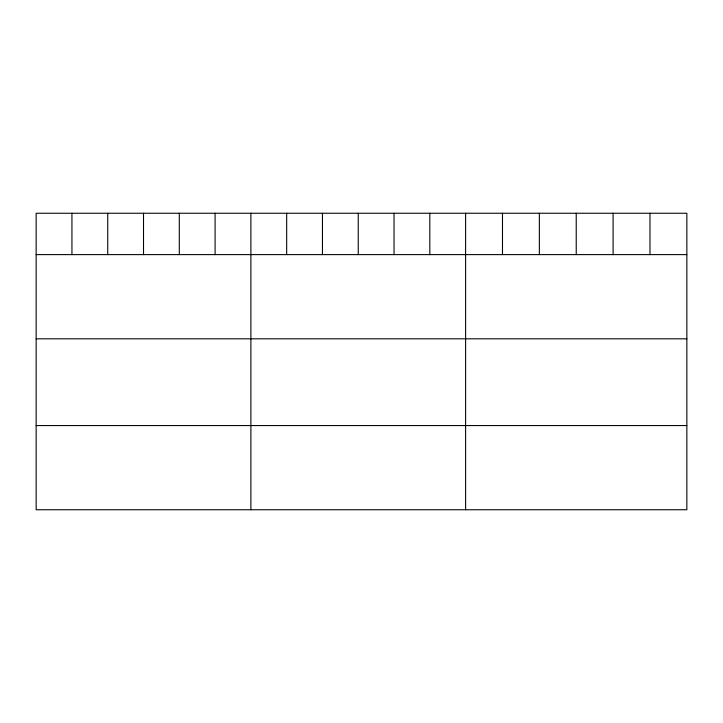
<?xml version="1.0" encoding="UTF-8"?>
<svg xmlns="http://www.w3.org/2000/svg" width="723" height="723" viewBox="0 0 723 723"><rect width="100%" height="100%" fill="white"/><g stroke="black" fill="none" stroke-linecap="round" stroke-linejoin="round"><path stroke-width="1.08" d="M686.85 254.613L686.85 509.751L36.15 509.751L36.15 213.249L686.85 213.249L686.85 254.613L36.15 254.613M36.15 338.816L686.85 338.816M36.15 425.558L686.85 425.558M649.977 213.249L649.977 254.613M613.104 213.249L613.104 254.613M576.231 213.249L576.231 254.613M539.358 213.249L539.358 254.613M502.485 213.249L502.485 254.613M465.612 213.249L465.612 509.751M429.824 213.249L429.824 254.613M394.035 213.249L394.035 254.613M358.247 213.249L358.247 254.613M322.458 213.249L322.458 254.613M286.67 213.249L286.67 254.613M250.881 213.249L250.881 509.751M215.093 213.249L215.093 254.613M179.304 213.249L179.304 254.613M143.516 213.249L143.516 254.613M107.727 213.249L107.727 254.613M71.939 213.249L71.939 254.613"/></g></svg>
